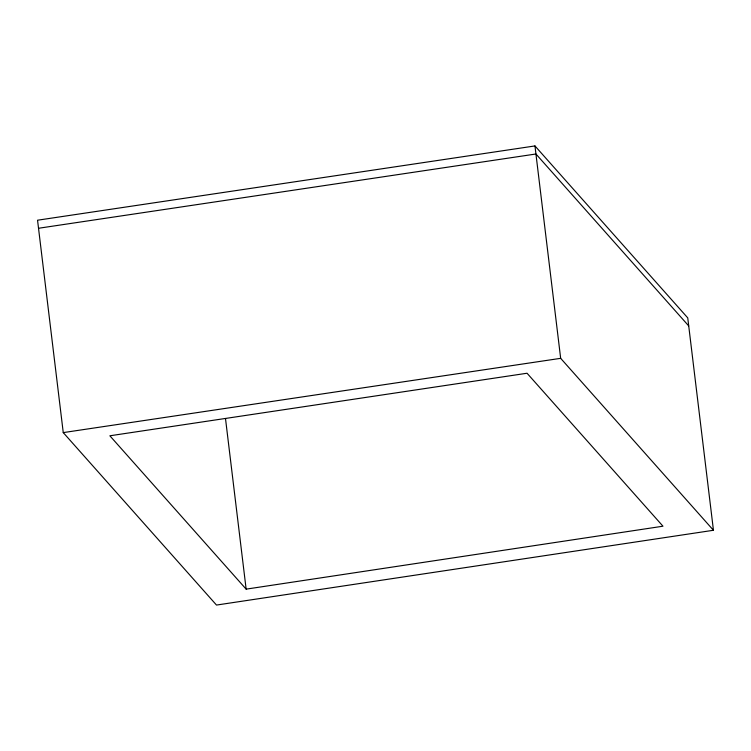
<?xml version="1.0" encoding="UTF-8"?>
<svg xmlns="http://www.w3.org/2000/svg" width="751" height="751" viewBox="0 0 751 751"><rect width="100%" height="100%" fill="white"/><g stroke="black" fill="none" stroke-linecap="round" stroke-linejoin="round"><path stroke-width="1.13" d="M246.14 589.141L662.973 526.207L527.052 373.238L109.862 435.787L246.14 589.141L225.488 418.476M534.965 145.938L37.55 220.212L63.253 432.604L216.495 605.062L713.45 530.272L687.747 317.88L534.965 145.938L560.668 358.33L713.45 530.272M38.526 228.266L535.942 153.993L688.723 325.934M63.253 432.604L560.668 358.33"/></g></svg>
